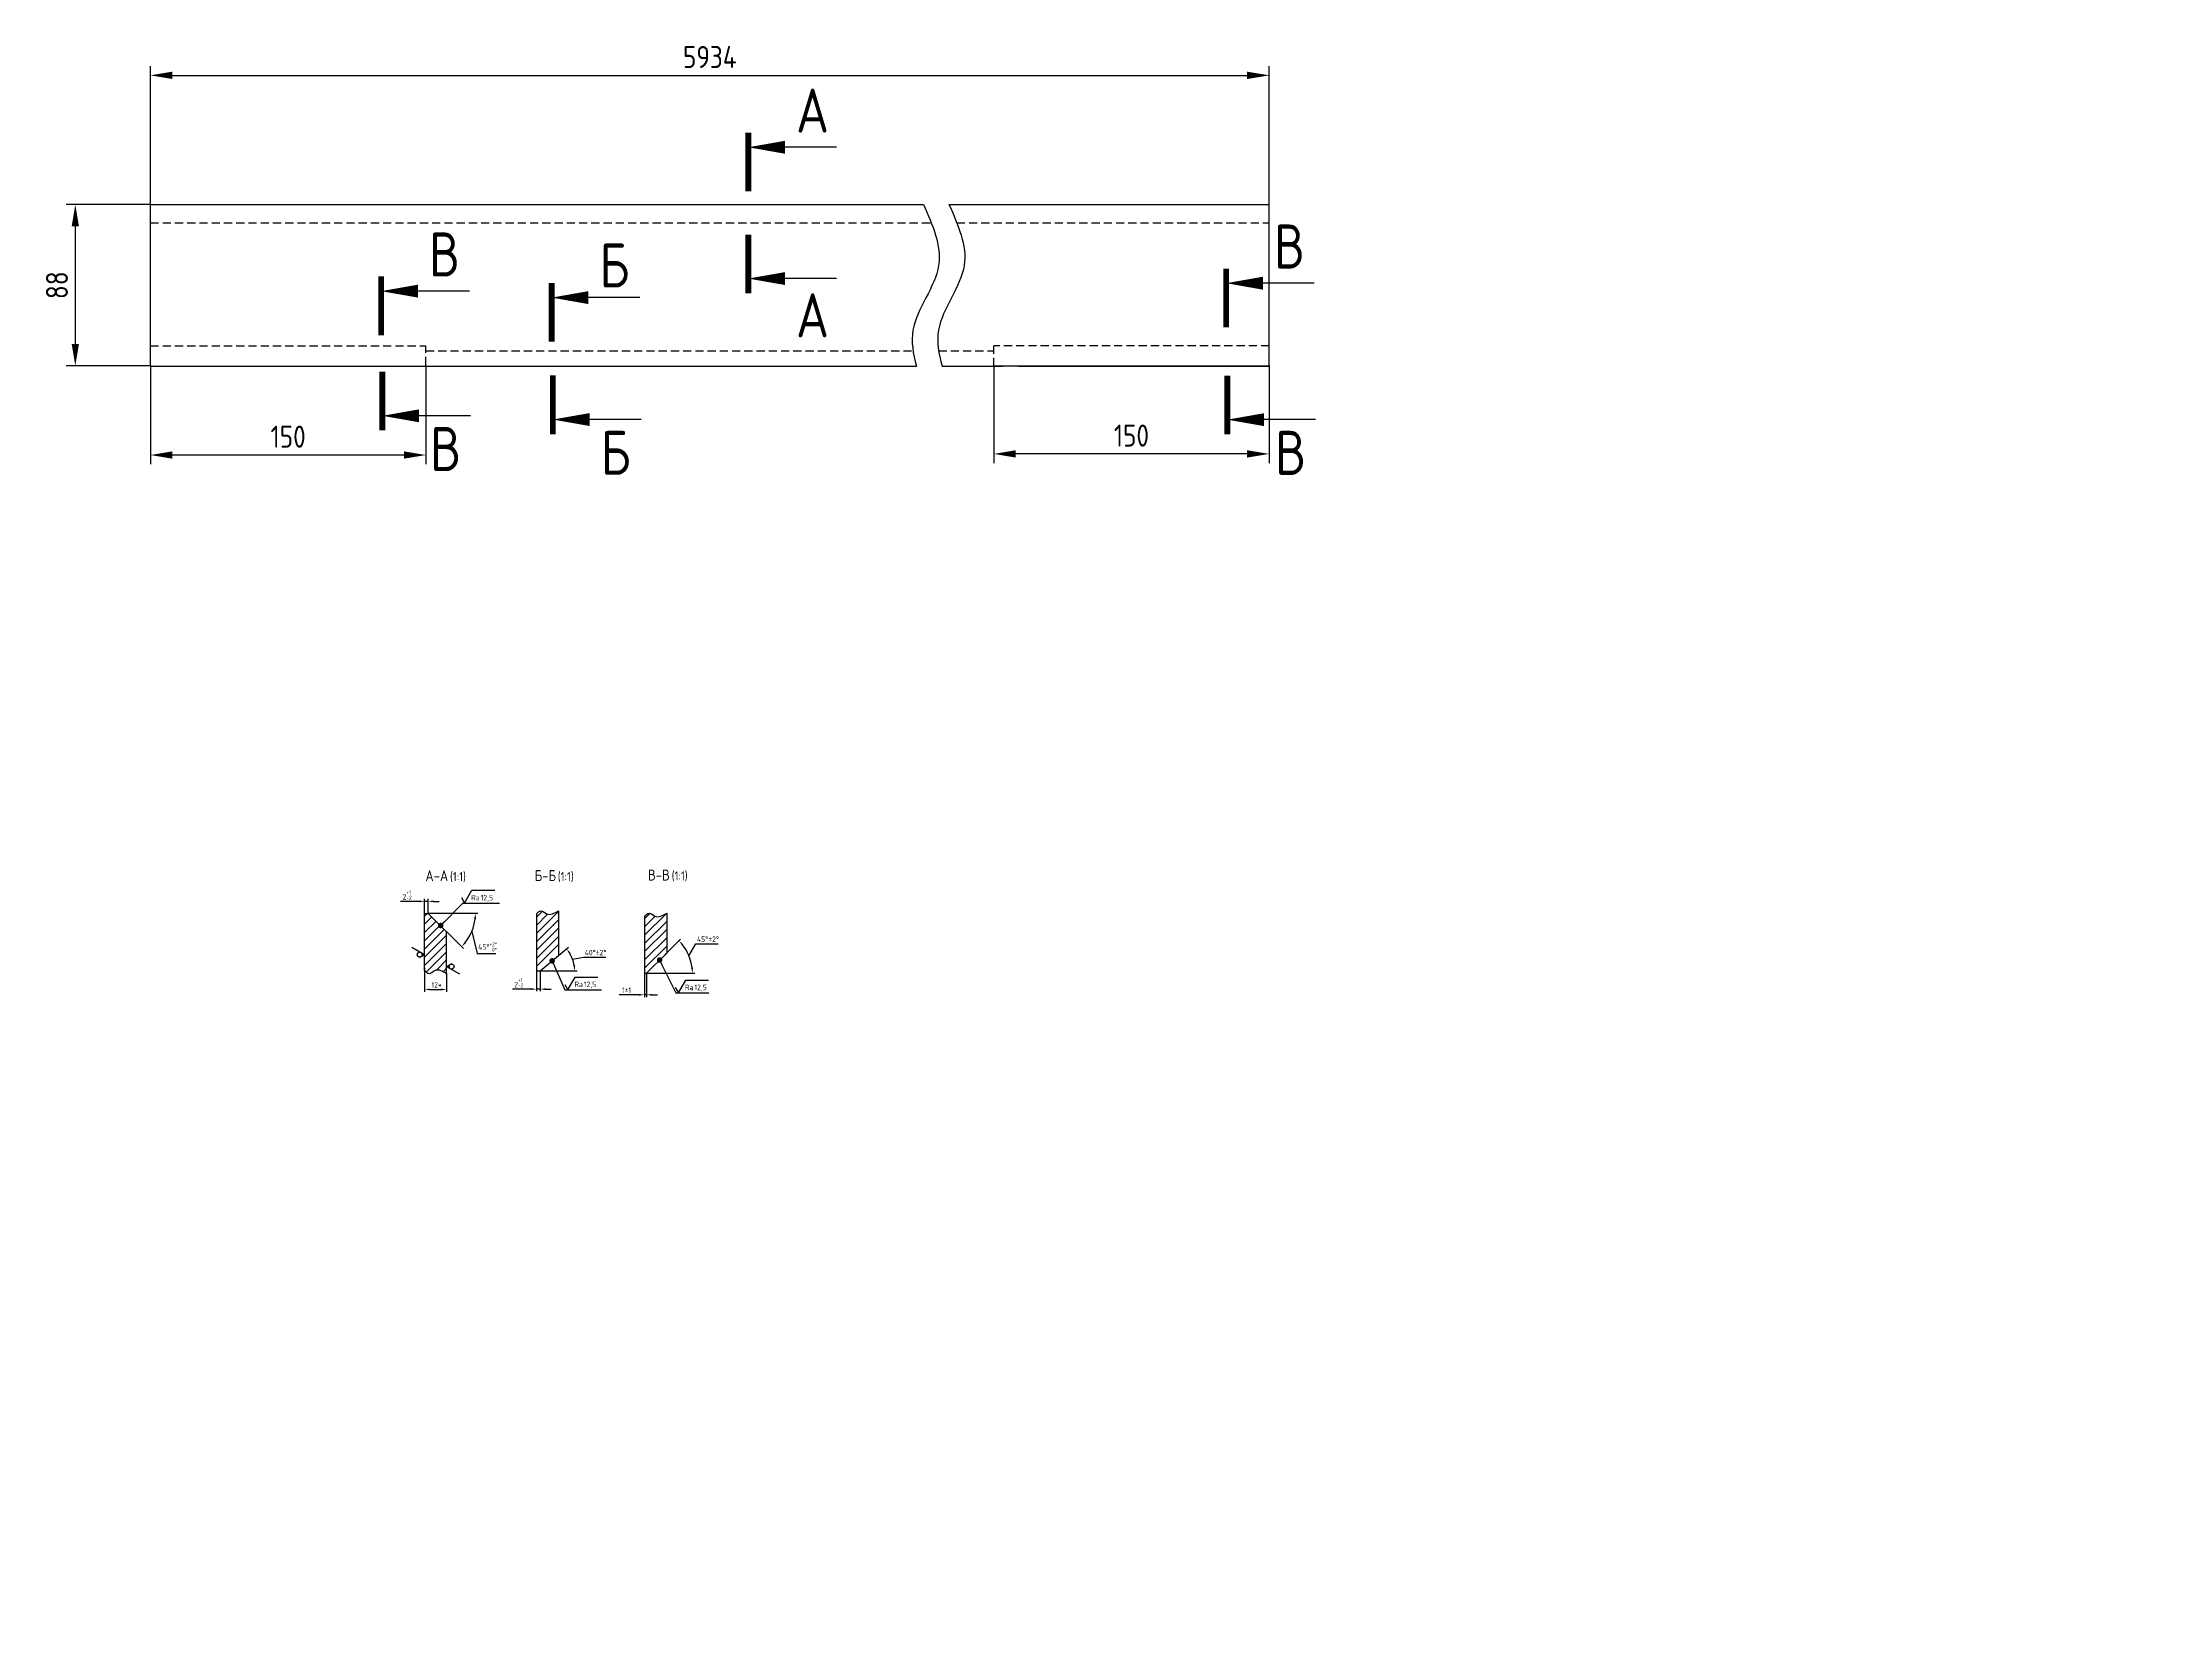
# Model space of a CAD drawing. Header units: millimetres. Extents: x -933 to 225, y 35 to 895.
# The model-space entities are those that its viewports show. They can reach past a viewport. Long polylines and large blocks are cut down to what shows.
import ezdxf
from ezdxf.enums import TextEntityAlignment as Align

# ---------------------------------------------------------------- set-up
doc = ezdxf.new("R2010")
doc.units = ezdxf.units.MM
doc.header["$LTSCALE"] = 0.7
doc.linetypes.add('HIDDEN', pattern=[9.525, 6.35, -3.175])
for name, color, linetype in [('Bord', 1, 'Continuous'), ('Cont', 6, 'Continuous'), ('Dim', 7, 'Continuous'), ('Hatch', 2, 'Continuous'), ('Hide', 2, 'HIDDEN'), ('Text', 3, 'Continuous'), ('Textb', 6, 'Continuous')]:
    doc.layers.add(name, color=color, linetype=linetype)
doc.styles.add('Style1', font='romans.shx', dxfattribs={"width": 0.8})
doc.dimstyles.new('Anqular$2', dxfattribs={"dimtxt": 3, "dimasz": 3, "dimexe": 1.25, "dimexo": 0, "dimgap": 1, "dimtad": 2, "dimtoh": 1, "dimtxsty": 'Style1', "dimcen": 2.5, "dimclrt": 3, "dimadec": 0, "dimazin": 0, "dimtfac": 1, "dimtmove": 1, "dimatfit": 3, "dimfxl": 1, "dimarcsym": 0})
doc.dimstyles.new('Lin', dxfattribs={"dimtxt": 3, "dimasz": 3, "dimexe": 1.25, "dimexo": 0, "dimgap": 1, "dimtad": 1, "dimtoh": 1, "dimdec": 3, "dimtxsty": 'Style1', "dimcen": 2.5, "dimclrt": 3, "dimadec": 0, "dimazin": 0, "dimtfac": 1, "dimtdec": 3, "dimtmove": 0, "dimatfit": 3, "dimldrblk": 'DOT', "dimfxl": 1, "dimarcsym": 0})
doc.dimstyles.new('Lin$0', dxfattribs={"dimtxt": 3, "dimasz": 3, "dimexe": 1.25, "dimexo": 0, "dimgap": 1, "dimtad": 1, "dimtoh": 1, "dimtxsty": 'Style1', "dimcen": 2.5, "dimclrt": 3, "dimadec": 0, "dimazin": 0, "dimtfac": 1, "dimtmove": 0, "dimatfit": 3, "dimldrblk": 'NONE', "dimfxl": 1, "dimarcsym": 0})
doc.dimstyles.new('Lin_10', dxfattribs={"dimscale": 10, "dimtxt": 3, "dimasz": 3, "dimexe": 1.25, "dimexo": 0, "dimgap": 1, "dimtad": 1, "dimdec": 0, "dimtxsty": 'Style1', "dimcen": 2.5, "dimclrt": 3, "dimadec": 0, "dimazin": 0, "dimtfac": 1, "dimtdec": 0, "dimtmove": 0, "dimatfit": 3, "dimfxl": 1, "dimarcsym": 0})

# ---------------------------------------------------------------- blocks, each defined once
blk = doc.blocks.new('*D18')
at = {"layer": 'Defpoints', "color": 0, "transparency": 16777216}
for p in [(-265.5, 877.5), (-874.7, 807.2), (-265.5, 807.2)]:
    blk.add_point(p, dxfattribs=at)
at = {"layer": 'Dim', "color": 0, "lineweight": -2, "transparency": 16777216}
for p, q in [((-874.7, 807.2), (-874.7, 882.5)), ((-265.5, 807.2), (-265.5, 882.5)), ((-862.7, 877.5), (-277.5, 877.5))]:
    blk.add_line(p, q, dxfattribs=at)
at = {"layer": 'Dim', "color": 0, "transparency": 16777216}
for points in [[(-862.7, 879.5), (-862.7, 875.5), (-874.7, 877.5)], [(-277.5, 879.5), (-277.5, 875.5), (-265.5, 877.5)]]:
    blk.add_solid(points, dxfattribs=at)
at = {"layer": 'Dim', "color": 3, "transparency": 16777216, "insert": (-570.1, 887.5), "char_height": 12, "attachment_point": 5, "style": 'Style1'}
blk.add_mtext('5934', dxfattribs=at)
blk = doc.blocks.new('razrez03')
at = {"layer": 'Text'}
blk.add_lwpolyline([(0, 0, 0, 1.76, 0), (5, 0, 1.76, 1.76, 0)], format="xyseb", dxfattribs=at)
at = {"layer": 'Text', "const_width": 0.8}
blk.add_lwpolyline([(0, 2), (0, -6)], dxfattribs=at)
at = {"layer": 'Text'}
blk.add_lwpolyline([(12, 0), (5, 0)], dxfattribs=at)
at = {"layer": 'Textb', "style": 'Style1', "width": 0.8}
blk.add_attdef('A', (6.5, 2), '', height=6, dxfattribs=at)
blk = doc.blocks.new('*D19')
at = {"layer": 'Defpoints', "color": 0, "transparency": 16777216}
for p in [(-874.7, 807.2), (-915.6, 719.2), (-874.7, 719.2)]:
    blk.add_point(p, dxfattribs=at)
at = {"layer": 'Dim', "color": 0, "lineweight": -2, "transparency": 16777216}
for p, q in [((-874.7, 807.2), (-920.6, 807.2)), ((-915.6, 795.2), (-915.6, 731.2)), ((-874.7, 719.2), (-920.6, 719.2))]:
    blk.add_line(p, q, dxfattribs=at)
at = {"layer": 'Dim', "color": 0, "transparency": 16777216}
for points in [[(-917.6, 795.2), (-913.6, 795.2), (-915.6, 807.2)], [(-917.6, 731.2), (-913.6, 731.2), (-915.6, 719.2)]]:
    blk.add_solid(points, dxfattribs=at)
at = {"layer": 'Dim', "color": 3, "transparency": 16777216, "insert": (-925.6, 763.2), "char_height": 12, "attachment_point": 5, "rotation": 90, "style": 'Style1'}
blk.add_mtext('88', dxfattribs=at)
blk = doc.blocks.new('*D16')
at = {"layer": 'Defpoints', "color": 0, "transparency": 16777216}
for p in [(-415.5, 719.7), (-265.5, 719.7), (-415.5, 671.3)]:
    blk.add_point(p, dxfattribs=at)
at = {"layer": 'Dim', "color": 0, "lineweight": -2, "transparency": 16777216}
for p, q in [((-415.5, 719.7), (-415.5, 666.3)), ((-265.5, 719.7), (-265.5, 666.3)), ((-277.5, 671.3), (-403.5, 671.3))]:
    blk.add_line(p, q, dxfattribs=at)
at = {"layer": 'Dim', "color": 0, "transparency": 16777216}
for points in [[(-403.5, 673.3), (-403.5, 669.3), (-415.5, 671.3)], [(-277.5, 673.3), (-277.5, 669.3), (-265.5, 671.3)]]:
    blk.add_solid(points, dxfattribs=at)
at = {"layer": 'Dim', "color": 3, "transparency": 16777216, "insert": (-340.5, 681.3), "char_height": 12, "attachment_point": 5, "style": 'Style1'}
blk.add_mtext('150', dxfattribs=at)
blk = doc.blocks.new('*D17')
at = {"layer": 'Defpoints', "color": 0, "transparency": 16777216}
for p in [(-874.7, 719.7), (-724.7, 719.7), (-874.7, 670.7)]:
    blk.add_point(p, dxfattribs=at)
at = {"layer": 'Dim', "color": 0, "lineweight": -2, "transparency": 16777216}
for p, q in [((-874.7, 719.7), (-874.7, 665.7)), ((-724.7, 719.7), (-724.7, 665.7)), ((-736.7, 670.7), (-862.7, 670.7))]:
    blk.add_line(p, q, dxfattribs=at)
at = {"layer": 'Dim', "color": 0, "transparency": 16777216}
for points in [[(-862.7, 672.7), (-862.7, 668.7), (-874.7, 670.7)], [(-736.7, 672.7), (-736.7, 668.7), (-724.7, 670.7)]]:
    blk.add_solid(points, dxfattribs=at)
at = {"layer": 'Dim', "color": 3, "transparency": 16777216, "insert": (-799.7, 680.7), "char_height": 12, "attachment_point": 5, "style": 'Style1'}
blk.add_mtext('150', dxfattribs=at)
blk = doc.blocks.new('ZNAK02')
at = {"layer": 'Textb', "style": 'Style1', "width": 0.8}
blk.add_attdef('А-А', text='', height=6, dxfattribs=at).set_placement((13.9, -0.1), align=Align.RIGHT)
blk.add_attdef('SC(1)', (14.9, -0.1), '', height=5, dxfattribs=at)
blk = doc.blocks.new('*D20')
at = {"layer": 'Defpoints', "color": 0, "transparency": 16777216}
for p in [(-725.4, 421.1), (-723.4, 427.6), (-723.4, 421.1, 0)]:
    blk.add_point(p, dxfattribs=at)
at = {"layer": 'Dim', "color": 0, "lineweight": -2, "transparency": 16777216}
for p, q in [((-725.4, 421.1), (-725.4, 428.9)), ((-723.4, 421.1), (-723.4, 428.9)), ((-728.4, 427.6), (-738.5, 427.6)), ((-723.4, 427.6), (-725.4, 427.6)), ((-720.4, 427.6), (-717.4, 427.6))]:
    blk.add_line(p, q, dxfattribs=at)
at = {"layer": 'Dim', "color": 0, "transparency": 16777216}
for points in [[(-728.4, 428.1), (-728.4, 427.1), (-725.4, 427.6)], [(-720.4, 428.1), (-720.4, 427.1), (-723.4, 427.6)]]:
    blk.add_solid(points, dxfattribs=at)
at = {"layer": 'Dim', "color": 3, "transparency": 16777216, "insert": (-734.9, 431.1), "char_height": 3, "attachment_point": 5, "style": 'Style1'}
blk.add_mtext('2{}{\\H0.71x;\\C3;\\S+1^ -2;}', dxfattribs=at)
blk = doc.blocks.new('_Dot')
at = {"color": 0, "linetype": 'ByBlock', "lineweight": -2}
blk.add_line((-0.5, 0), (-1, 0), dxfattribs=at)
at = {"color": 0, "linetype": 'ByBlock', "const_width": 0.5}
blk.add_lwpolyline([(-0.25, 0, 1), (0.25, 0, 1)], format="xyb", close=True, dxfattribs=at)
blk = doc.blocks.new('*D21')
at = {"layer": 'Defpoints', "color": 0, "transparency": 16777216}
for p in [(-725.4, 391.3), (-713.4, 388.3), (-713.4, 379.6)]:
    blk.add_point(p, dxfattribs=at)
at = {"layer": 'Dim', "color": 0, "lineweight": -2, "transparency": 16777216}
for p, q in [((-725.4, 391.3), (-725.4, 378.4)), ((-713.4, 388.3), (-713.4, 378.4)), ((-722.4, 379.6), (-716.4, 379.6))]:
    blk.add_line(p, q, dxfattribs=at)
at = {"layer": 'Dim', "color": 0, "transparency": 16777216}
for points in [[(-722.4, 380.1), (-722.4, 379.1), (-725.4, 379.6)], [(-716.4, 380.1), (-716.4, 379.1), (-713.4, 379.6)]]:
    blk.add_solid(points, dxfattribs=at)
at = {"layer": 'Dim', "color": 3, "transparency": 16777216, "insert": (-718.9, 382.1), "char_height": 3, "attachment_point": 5, "style": 'Style1'}
blk.add_mtext('12*', dxfattribs=at)
blk = doc.blocks.new('_None')
blk = doc.blocks.new('*D22')
at = {"layer": 'Defpoints', "color": 0, "transparency": 16777216}
for p in [(-725.4, 421.1), (-723.4, 421.1), (-723.4, 421.1), (-713.4, 411.1), (-698.6, 414.4)]:
    blk.add_point(p, dxfattribs=at)
at = {"layer": 'Dim', "color": 0, "lineweight": -2, "transparency": 16777216}
for p, q in [((-723.4, 421.1), (-696.4, 421.1)), ((-713.4, 411.1), (-704.3, 402)), ((-699.7, 411.2), (-696.7, 399.2)), ((-696.7, 399.2), (-686.6, 399.2))]:
    blk.add_line(p, q, dxfattribs=at)
blk.add_arc((-723.4, 421.1), 25.7, 321.6957, 353.3043, dxfattribs=at)
at = {"layer": 'Dim', "color": 0, "transparency": 16777216}
for points in [[(-698.4, 418.1), (-697.4, 418), (-697.7, 421.1)], [(-702.9, 404.8), (-703.6, 405.5), (-705.2, 402.9)]]:
    blk.add_solid(points, dxfattribs=at)
at = {"layer": 'Dim', "color": 3, "transparency": 16777216, "insert": (-691.1, 402.7), "char_height": 3, "attachment_point": 5, "style": 'Style1'}
blk.add_mtext('\\A1;45°{\\H2.100000;\\S+2°^  0°;}', dxfattribs=at)
blk = doc.blocks.new('sherISO_01')
at = {"layer": 'Text'}
blk.add_line((4, 7), (16.4, 7), dxfattribs=at)
blk.add_lwpolyline([(-1.7, 3), (0, 0), (4, 7)], dxfattribs=at)
at = {"layer": 'Text', "style": 'Style1', "width": 0.8}
blk.add_text('Ra', height=3, dxfattribs=at).set_placement((3.6, 1.5))
blk.add_attdef('12,5', (8.7, 1.5), '', height=3, dxfattribs=at)
blk = doc.blocks.new('*D23')
at = {"layer": 'Defpoints', "color": 0, "transparency": 16777216}
for p in [(-664.5, 389.7), (-662.5, 389.7, 0), (-662.5, 379.8)]:
    blk.add_point(p, dxfattribs=at)
at = {"layer": 'Dim', "color": 0, "lineweight": -2, "transparency": 16777216}
for p, q in [((-664.5, 389.7), (-664.5, 378.6)), ((-662.5, 389.7), (-662.5, 378.6)), ((-667.5, 379.8), (-677.6, 379.8)), ((-662.5, 379.8), (-664.5, 379.8)), ((-659.5, 379.8), (-656.5, 379.8))]:
    blk.add_line(p, q, dxfattribs=at)
at = {"layer": 'Dim', "color": 0, "transparency": 16777216}
for points in [[(-667.5, 380.3), (-667.5, 379.3), (-664.5, 379.8)], [(-659.5, 380.3), (-659.5, 379.3), (-662.5, 379.8)]]:
    blk.add_solid(points, dxfattribs=at)
at = {"layer": 'Dim', "color": 3, "transparency": 16777216, "insert": (-674.1, 383.3), "char_height": 3, "attachment_point": 5, "style": 'Style1'}
blk.add_mtext('2{}{\\H0.71x;\\C3;\\S+1^ -2;}', dxfattribs=at)
blk = doc.blocks.new('*D24')
at = {"layer": 'Defpoints', "color": 0, "transparency": 16777216}
for p in [(-652.5, 398.1), (-645.7, 398.2), (-664.5, 389.7), (-662.5, 389.7), (-662.5, 389.7)]:
    blk.add_point(p, dxfattribs=at)
at = {"layer": 'Dim', "color": 0, "lineweight": -2, "transparency": 16777216}
for p, q in [((-652.5, 398.1), (-647.1, 402.6)), ((-644.8, 396.2), (-638.9, 397.2)), ((-638.9, 397.2), (-626.7, 397.2)), ((-662.5, 389.7), (-642.4, 389.7))]:
    blk.add_line(p, q, dxfattribs=at)
blk.add_arc((-662.5, 389.7), 18.8, 9.145, 30.855, dxfattribs=at)
at = {"layer": 'Dim', "color": 0, "transparency": 16777216}
for points in [[(-646.8, 399.1), (-646, 399.7), (-648.1, 401.8)], [(-643.4, 392.8), (-644.4, 392.7), (-643.7, 389.7)]]:
    blk.add_solid(points, dxfattribs=at)
at = {"layer": 'Dim', "color": 3, "transparency": 16777216, "insert": (-632.3, 399.7), "char_height": 3, "attachment_point": 5, "style": 'Style1'}
blk.add_mtext('40°%%p2%%d', dxfattribs=at)
blk = doc.blocks.new('sherISO_09')
at = {"layer": 'Text'}
for q in [(-1.7, 3), (4, 7)]:
    blk.add_line((0, 0), q, dxfattribs=at)
blk.add_circle((0, 2.7), 1.35, dxfattribs=at)
blk = doc.blocks.new('*D25')
at = {"layer": 'Defpoints', "color": 0, "transparency": 16777216}
for p in [(-605.6, 388.5), (-604.6, 388.5), (-604.6, 376.7)]:
    blk.add_point(p, dxfattribs=at)
at = {"layer": 'Dim', "color": 0, "lineweight": -2, "transparency": 16777216}
for p, q in [((-605.6, 388.5), (-605.6, 375.5)), ((-604.6, 388.5), (-604.6, 375.5)), ((-608.6, 376.7), (-619.4, 376.7)), ((-604.6, 376.7), (-605.6, 376.7)), ((-601.6, 376.7), (-598.6, 376.7))]:
    blk.add_line(p, q, dxfattribs=at)
at = {"layer": 'Dim', "color": 0, "transparency": 16777216}
for points in [[(-608.6, 377.2), (-608.6, 376.2), (-605.6, 376.7)], [(-601.6, 377.2), (-601.6, 376.2), (-604.6, 376.7)]]:
    blk.add_solid(points, dxfattribs=at)
at = {"layer": 'Dim', "color": 3, "transparency": 16777216, "insert": (-615.5, 379.2), "char_height": 3, "attachment_point": 5, "style": 'Style1'}
blk.add_mtext('1%%p1', dxfattribs=at)
blk = doc.blocks.new('*D26')
at = {"layer": 'Defpoints', "color": 0, "transparency": 16777216}
for p in [(-594.6, 398.5), (-580.4, 394.9), (-606.6, 388.5), (-604.6, 388.5), (-604.6, 388.5)]:
    blk.add_point(p, dxfattribs=at)
at = {"layer": 'Dim', "color": 0, "lineweight": -2, "transparency": 16777216}
for p, q in [((-594.6, 398.5), (-586, 407)), ((-581.5, 398), (-577.7, 404.5)), ((-577.7, 404.5), (-565.5, 404.5)), ((-604.6, 388.5), (-578.3, 388.5))]:
    blk.add_line(p, q, dxfattribs=at)
blk.add_arc((-604.6, 388.5), 25, 6.8732, 38.1268, dxfattribs=at)
at = {"layer": 'Dim', "color": 0, "transparency": 16777216}
for points in [[(-585.3, 403.6), (-584.5, 404.2), (-586.9, 406.2)], [(-579.2, 391.5), (-580.2, 391.4), (-579.6, 388.5)]]:
    blk.add_solid(points, dxfattribs=at)
at = {"layer": 'Dim', "color": 3, "transparency": 16777216, "insert": (-571.1, 407), "char_height": 3, "attachment_point": 5, "style": 'Style1'}
blk.add_mtext('45°%%p2%%d', dxfattribs=at)

msp = doc.modelspace()

# ---------------------------------------------------------------- hatches: boundary and pattern name
at = {"layer": 'Hatch'}
h = msp.add_hatch(dxfattribs=at)
h.set_pattern_fill('ANSI31', color=256, style=0)
edge = h.paths.add_edge_path()
edge.add_line((-713.3859, 411.0668), (-723.3859, 421.0668))
edge.add_line((-723.3859, 421.0668), (-725.3859, 421.0668))
edge.add_line((-725.3859, 421.0668), (-725.3859, 390.0161))
edge.add_spline(control_points=[(-725.3859, 390.0161), (-724.5958, 389.1678), (-722.8504, 387.2939), (-718.9684, 391.6754), (-715.5863, 389.6505), (-713.3859, 388.3331)], knot_values=[0, 0, 0, 0, 2.955897316, 6.529546812, 13.183312097, 13.183312097, 13.183312097, 13.183312097], degree=3, periodic=0)
edge.add_line((-713.3859, 388.3331), (-713.3859, 411.0668))
h = msp.add_hatch(dxfattribs=at)
h.set_pattern_fill('ANSI31', color=256, angle=-180, style=0)
h.set_pattern_definition([(45, (-2000.099, 93.696), (-2.245064, 2.245064), [])])
edge = h.paths.add_edge_path()
edge.add_line((-652.5148, 399.723), (-662.5148, 389.723))
edge.add_line((-662.5148, 389.723), (-664.5148, 389.723))
edge.add_line((-664.5148, 389.723), (-664.5148, 420.7737))
edge.add_spline(control_points=[(-664.5148, 420.7737), (-663.7247, 421.622), (-661.9793, 423.4959), (-658.0973, 419.1144), (-654.7152, 421.1394), (-652.5148, 422.4568)], knot_values=[0, 0, 0, 0, 2.955897316, 6.529546812, 13.183312097, 13.183312097, 13.183312097, 13.183312097], degree=3, periodic=0)
edge.add_line((-652.5148, 422.4568), (-652.5148, 399.723))
h = msp.add_hatch(dxfattribs=at)
h.set_pattern_fill('ANSI31', color=256, style=0)
edge = h.paths.add_edge_path()
edge.add_spline(control_points=[(-593.5816, 421.2006), (-595.782, 419.8831), (-599.1641, 417.8582), (-603.0461, 422.2397), (-604.7915, 420.3658), (-605.5816, 419.5175)], knot_values=[0, 0, 0, 0, 6.653765286, 10.227414781, 13.183312097, 13.183312097, 13.183312097, 13.183312097], degree=3, periodic=0)
edge.add_line((-605.5816, 419.5175), (-605.5816, 388.4668))
edge.add_line((-605.5816, 388.4668), (-604.5816, 388.4668))
edge.add_line((-604.5816, 388.4668), (-593.5816, 399.4668))
edge.add_line((-593.5816, 399.4668), (-593.5816, 421.2006))

# ---------------------------------------------------------------- linework, layer by layer
at = {"layer": 'Bord'}
for points, knots in [([(-453.7613, 807.1878), (-448.7913, 795.971), (-438.2963, 772.2848), (-462.6751, 744.746), (-459.4616, 725.7949), (-457.5241, 719.1878)], [0, 0, 0, 0, 34.191182728, 72.200311048, 92.203378887, 92.203378887, 92.203378887, 92.203378887]), ([(-439.8548, 807.1878), (-434.8848, 795.971), (-424.3898, 772.2848), (-448.7686, 744.746), (-445.5551, 725.7949), (-443.6176, 719.1878)], [0, 0, 0, 0, 34.191182728, 72.200311048, 92.203378887, 92.203378887, 92.203378887, 92.203378887]), ([(-664.5148, 420.7737), (-663.7247, 421.622), (-661.9793, 423.4959), (-658.0973, 419.1144), (-654.7152, 421.1394), (-652.5148, 422.4568)], [0, 0, 0, 0, 2.955897316, 6.529546812, 13.183312097, 13.183312097, 13.183312097, 13.183312097]), ([(-605.5816, 419.5175), (-604.7915, 420.3658), (-603.0461, 422.2397), (-599.1641, 417.8582), (-595.782, 419.8831), (-593.5816, 421.2006)], [0, 0, 0, 0, 2.955897316, 6.529546812, 13.183312097, 13.183312097, 13.183312097, 13.183312097]), ([(-725.3859, 390.0161), (-724.5958, 389.1678), (-722.8504, 387.2939), (-718.9684, 391.6754), (-715.5863, 389.6505), (-713.3859, 388.3331)], [0, 0, 0, 0, 2.955897316, 6.529546812, 13.183312097, 13.183312097, 13.183312097, 13.183312097])]:
    msp.add_open_spline(points, degree=3, knots=knots, dxfattribs=at)
at = {"layer": 'Cont'}
for p, q in [((-874.6642, 807.1878), (-453.7613, 807.1878)), ((-874.6642, 719.1878), (-874.6642, 807.1878)), ((-439.8548, 807.1878), (-398.2487, 807.1878)), ((-398.2487, 807.1878), (-265.4842, 807.1878)), ((-265.4842, 719.1878), (-265.4842, 807.1878)), ((-874.6642, 719.1878), (-457.5241, 719.1878)), ((-443.6176, 719.1878), (-410.5199, 719.1878)), ((-265.4842, 719.1878), (-415.4842, 719.1878)), ((-402.0115, 719.1878), (-265.4842, 719.1878)), ((-725.3859, 390.0161), (-725.3859, 421.0668)), ((-725.3859, 421.0668), (-723.3859, 421.0668)), ((-725.3859, 421.0668), (-723.3859, 421.0668)), ((-723.3859, 421.0668), (-713.3859, 411.0668)), ((-664.5148, 420.7737), (-664.5148, 389.723)), ((-652.5148, 422.4568), (-652.5148, 398.114)), ((-605.5816, 419.5175), (-605.5816, 388.4668)), ((-593.5816, 421.2006), (-593.5816, 399.4668)), ((-713.3859, 388.3331), (-713.3859, 411.0668)), ((-662.5148, 389.723), (-652.5148, 398.114)), ((-604.5816, 388.4668), (-593.5816, 399.4668)), ((-664.5148, 389.723), (-662.5148, 389.723)), ((-605.5816, 388.4668), (-604.5816, 388.4668)), ((-605.5816, 388.4668), (-604.5816, 388.4668))]:
    msp.add_line(p, q, dxfattribs=at)
at = {"layer": 'Hide'}
for p, q in [((-874.6642, 797.1878), (-449.4997, 797.1878)), ((-435.5932, 797.1878), (-265.4842, 797.1878)), ((-874.6642, 730.1878), (-724.6642, 730.1878)), ((-724.6642, 719.7035), (-724.6642, 730.1878)), ((-265.4842, 730.1878), (-415.4842, 730.1878)), ((-415.4842, 719.1878), (-415.4842, 730.1878)), ((-724.6642, 727.4878), (-459.4279, 727.4878)), ((-445.5214, 727.4878), (-415.4842, 727.4878))]:
    msp.add_line(p, q, dxfattribs=at)

# ---------------------------------------------------------------- block references
for p, rotation in [((-725.3859, 398.5491), 90), ((-713.3859, 392.1017), 270)]:
    msp.add_blockref('sherISO_09', p, dxfattribs=dict(rotation=rotation))
at = {"layer": 'Dim'}
for p in [(-703.604, 426.6137), (-647.3892, 379.3826), (-587.2184, 377.7155)]:
    msp.add_blockref('sherISO_01', p, dxfattribs=at).add_auto_attribs({'12,5': '12,5'})
at = {"layer": 'Text', "xscale": 4, "yscale": 4, "zscale": 4}
for p, values in [((-549.1581, 838.3279), {'A': 'A'}), ((-749.0364, 759.9584), {'A': 'B'}), ((-288.9289, 764.2872), {'A': 'B'})]:
    msp.add_blockref('razrez03', p, dxfattribs=at).add_auto_attribs(values)
at = {"layer": 'Text'}
ref = msp.add_blockref('razrez03', (-549.1581, 766.8057), dxfattribs=dict(at, xscale=-4, yscale=4, zscale=4, rotation=180))
ref.add_attrib('A', 'A', (-523.1581, 734.8057), dxfattribs={"layer": 'Textb', "height": 24, "style": 'Style1', "width": 0.8})
ref = msp.add_blockref('razrez03', (-656.2076, 756.4354), dxfattribs=dict(at, xscale=4, yscale=4, zscale=4))
ref.add_attrib('A', 'Б', (-630.2076, 762.0226), dxfattribs={"layer": 'Textb', "height": 24, "style": 'Style1', "width": 0.8})
ref = msp.add_blockref('razrez03', (-748.3702, 692.0615), dxfattribs=dict(at, xscale=-4, yscale=4, zscale=4, rotation=180))
ref.add_attrib('A', 'B', (-722.3702, 662.0074), dxfattribs={"layer": 'Textb', "height": 24, "style": 'Style1', "width": 0.8})
ref = msp.add_blockref('razrez03', (-655.5414, 690.0201), dxfattribs=dict(at, xscale=-4, yscale=4, zscale=4, rotation=180))
ref.add_attrib('A', 'Б', (-629.5414, 659.9661), dxfattribs={"layer": 'Textb', "height": 24, "style": 'Style1', "width": 0.8})
ref = msp.add_blockref('razrez03', (-288.2628, 689.9586), dxfattribs=dict(at, xscale=-4, yscale=4, zscale=4, rotation=180))
ref.add_attrib('A', 'B', (-262.2628, 659.9045), dxfattribs={"layer": 'Textb', "height": 24, "style": 'Style1', "width": 0.8})
at = {"layer": 'Textb'}
for p, values in [((-726.4523, 438.6764, 0), {'А-А': 'А-А', 'SC(1)': '(1:1)'}), ((-667.7452, 438.7271, 0), {'А-А': 'Б-Б', 'SC(1)': '(1:1)'}), ((-605.7322, 439.0422, 0), {'А-А': 'B-B', 'SC(1)': '(1:1)'})]:
    msp.add_blockref('ZNAK02', p, dxfattribs=at).add_auto_attribs(values)

# ---------------------------------------------------------------- dimensions: what is measured, and where the dimension line sits
at = {"layer": 'Dim'}
dim = msp.add_linear_dim(base=(-265.4842, 877.4959), p1=(-874.6642, 807.1878), p2=(-265.4842, 807.1878), text='5934', dimstyle='Lin_10', override={"dimscale": 4}, dxfattribs=at)
dim.commit()
dim.dimension.update_dxf_attribs({"geometry": '*D18', "text_midpoint": (-570.0742, 887.4959)})
dim = msp.add_linear_dim(base=(-915.5665, 719.1878), p1=(-874.6642, 807.1878), p2=(-874.6642, 719.1878), angle=90, dimstyle='Lin_10', override={"dimscale": 4}, dxfattribs=at)
dim.commit()
dim.dimension.update_dxf_attribs({"geometry": '*D19', "text_midpoint": (-925.5665, 763.1878)})
for base, p1, p2, picture, middle in [((-874.6642, 670.6824), (-724.6642, 719.7035), (-874.6642, 719.7035), '*D17', (-799.6642, 680.6824)), ((-415.4842, 671.323), (-265.4842, 719.7035), (-415.4842, 719.7035), '*D16', (-340.4842, 681.323))]:
    dim = msp.add_linear_dim(base=base, p1=p1, p2=p2, dimstyle='Lin_10', override={"dimscale": 4}, dxfattribs=at)
    dim.commit()
    dim.dimension.update_dxf_attribs({"geometry": picture, "text_midpoint": middle})
for base, p1, p2, text, dimstyle, override, picture, middle in [((-723.3859, 427.6453), (-725.3859, 421.0668), (-723.3859, 421.0668, 0), '<>{}{\\H0.71x;\\C3;\\S+1^ -2;}', 'Lin', {"dimtp": 1, "dimtm": 2, "dimtmove": 0}, '*D20', (-734.9396, 427.6453)), ((-713.3859, 379.6406), (-725.3859, 391.2689), (-713.3859, 388.3331), '<>*', 'Lin$0', {"dimtp": 1, "dimtm": 2}, '*D21', (-718.9093, 379.6406)), ((-662.5148, 379.8003), (-664.5148, 389.723), (-662.5148, 389.723, 0), '<>{}{\\H0.71x;\\C3;\\S+1^ -2;}', 'Lin', {"dimtp": 1, "dimtm": 2, "dimtmove": 0}, '*D23', (-674.0685, 379.8003)), ((-604.5816, 376.7437), (-605.5816, 388.4668), (-604.5816, 388.4668), '<>%%p1', 'Lin', {"dimtp": 1, "dimtm": 2, "dimtmove": 0}, '*D25', (-615.4959, 376.7437))]:
    dim = msp.add_linear_dim(base=base, p1=p1, p2=p2, text=text, dimstyle=dimstyle, override=override, dxfattribs=at)
    dim.commit()
    dim.dimension.update_dxf_attribs({"geometry": picture, "text_midpoint": middle, "dimtype": 160})
dim = msp.add_angular_dim_2l(base=(-698.5751, 414.4187), line1=((-725.3859, 421.0668), (-723.3859, 421.0668)), line2=((-723.3859, 421.0668), (-713.3859, 411.0668)), dimstyle='Anqular$2', override={"dimgap": 1, "dimtol": 1, "dimlim": 0, "dimtp": 2, "dimtm": 0, "dimtfac": 0.7, "dimtmove": 1, "dimtolj": 1}, dxfattribs=at)
dim.commit()
dim.dimension.update_dxf_attribs({"geometry": '*D22', "text_midpoint": (-691.1422, 402.6598), "dimtype": 162})
dim = msp.add_angular_dim_2l(base=(-580.4111, 394.9433), line1=((-606.5816, 388.4668), (-604.5816, 388.4668)), line2=((-604.5816, 388.4668), (-594.5816, 398.4668)), text='<>%%p2%%d', dimstyle='Anqular$2', override={"dimtmove": 1}, dxfattribs=at)
dim.commit()
dim.dimension.update_dxf_attribs({"geometry": '*D26', "text_midpoint": (-571.0583, 407.0154), "dimtype": 162})
dim = msp.add_angular_dim_2l(base=(-645.7004, 398.1676), line1=((-662.5148, 389.723), (-652.5148, 398.114)), line2=((-664.5148, 389.723), (-662.5148, 389.723)), text='<>%%p2%%d', dimstyle='Anqular$2', dxfattribs=at)
dim.commit()
dim.dimension.update_dxf_attribs({"geometry": '*D24', "text_midpoint": (-632.3249, 399.7003)})

# ---------------------------------------------------------------- leaders
for points in [[(-716.6332, 414.4623), (-704.5366, 426.6301), (-684.5366, 426.6301)], [(-655.9501, 395.2315), (-648.9989, 379.3989), (-628.9989, 379.3989)], [(-597.4285, 395.6199), (-588.631, 377.7318), (-570.5576, 377.7318)]]:
    msp.add_leader(points, dimstyle='Lin', dxfattribs=at)

doc.saveas('drawing.dxf')
